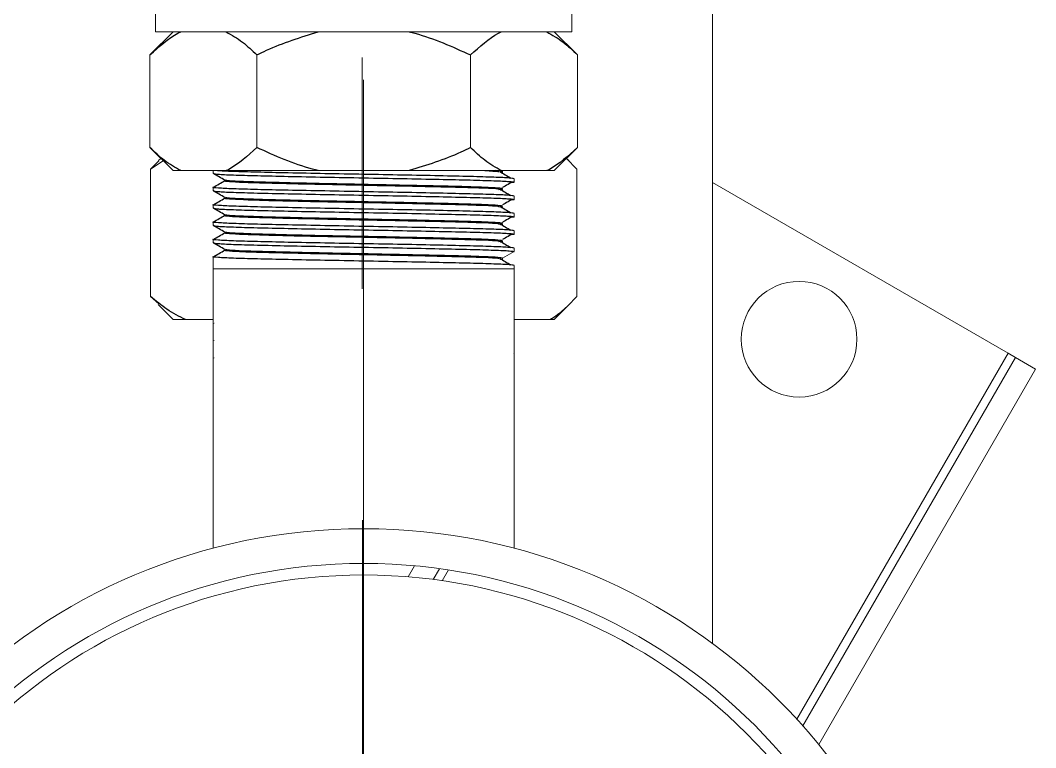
# Model space of a CAD drawing. Header units: millimetres. Extents: x 3795014 to 4300160, y 3869364 to 4016788.
# Drawn here: x 4228933 to 4229042.7, y 3923412.9 to 3923491.5 of the extents above; entities that cross this region are included whole.
import ezdxf

# ---------------------------------------------------------------- set-up
doc = ezdxf.new("R2010")
doc.units = ezdxf.units.MM
doc.linetypes.add('CENTER', pattern=[2, 1.25, -0.25, 0.25, -0.25])
doc.layers.add('Дополнительная', color=7, linetype='Continuous', lineweight=18)

# ---------------------------------------------------------------- blocks, each defined once
blk = doc.blocks.new('SW_CENTERMARKSYMBOL_1')
at = {"color": 0, "linetype": 'Continuous', "lineweight": 0}
blk.add_line((0.5, 0), (11.2, 0), dxfattribs=at)

msp = doc.modelspace()

# ---------------------------------------------------------------- linework, layer by layer
at = {"color": 0, "linetype": 'Continuous', "lineweight": -3}
for points, knots in [([(4228947, 3923487.77, 0), (4228947.99, 3923488.67, 0), (4228949.07, 3923489.65, 0), (4228950.22, 3923490.22, 0), (4228950.32, 3923490.27, 0)], [0, 0, 0, 0, 0.916054, 1, 1, 1, 1]), ([(4228955.23, 3923490.27, 0), (4228955.83, 3923489.93, 0), (4228956.97, 3923489.28, 0), (4228958.04, 3923488.26, 0), (4228958.55, 3923487.77, 0)], [0, 0, 0, 0, 0.523885, 1, 1, 1, 1]), ([(4228958.55, 3923487.77, 0), (4228958.9, 3923487.94, 0), (4228961.02, 3923488.99, 0), (4228963.29, 3923489.69, 0), (4228965.18, 3923490.27, 0)], [0, 0, 0, 0, 0.165029, 1, 1, 1, 1]), ([(4228975, 3923490.27, 0), (4228975.21, 3923490.22, 0), (4228977.51, 3923489.65, 0), (4228979.67, 3923488.66, 0), (4228981.64, 3923487.77, 0)], [0, 0, 0, 0, 0.090723, 1, 1, 1, 1]), ([(4228981.64, 3923487.77, 0), (4228982.63, 3923488.67, 0), (4228983.71, 3923489.65, 0), (4228984.86, 3923490.22, 0), (4228984.96, 3923490.27, 0)], [0, 0, 0, 0, 0.916054, 1, 1, 1, 1]), ([(4228989.87, 3923490.27, 0), (4228990.47, 3923489.93, 0), (4228991.61, 3923489.28, 0), (4228992.68, 3923488.26, 0), (4228993.19, 3923487.77, 0)], [0, 0, 0, 0, 0.523885, 1, 1, 1, 1]), ([(4228950.32, 3923475.27, 0), (4228949.72, 3923475.61, 0), (4228948.58, 3923476.25, 0), (4228947.51, 3923477.28, 0), (4228947, 3923477.77, 0)], [0, 0, 0, 0, 0.523885, 1, 1, 1, 1]), ([(4228958.55, 3923477.77, 0), (4228957.56, 3923476.87, 0), (4228956.47, 3923475.88, 0), (4228955.33, 3923475.31, 0), (4228955.23, 3923475.27, 0)], [0, 0, 0, 0, 0.9160541, 1, 1, 1, 1]), ([(4228965.18, 3923475.27, 0), (4228964.98, 3923475.32, 0), (4228962.68, 3923475.89, 0), (4228960.51, 3923476.87, 0), (4228958.55, 3923477.77, 0)], [0, 0, 0, 0, 0.090723, 1, 1, 1, 1]), ([(4228981.64, 3923477.77, 0), (4228981.29, 3923477.59, 0), (4228979.17, 3923476.55, 0), (4228976.9, 3923475.85, 0), (4228975, 3923475.27, 0)], [0, 0, 0, 0, 0.165029, 1, 1, 1, 1]), ([(4228984.96, 3923475.27, 0), (4228984.36, 3923475.61, 0), (4228983.22, 3923476.25, 0), (4228982.15, 3923477.28, 0), (4228981.64, 3923477.77, 0)], [0, 0, 0, 0, 0.523885, 1, 1, 1, 1]), ([(4228993.19, 3923477.77, 0), (4228992.2, 3923476.87, 0), (4228991.12, 3923475.88, 0), (4228989.97, 3923475.31, 0), (4228989.87, 3923475.27, 0)], [0, 0, 0, 0, 0.916054, 1, 1, 1, 1]), ([(4228955.1, 3923474.23, 0), (4228954.89, 3923474.35, 0), (4228954.48, 3923474.59, 0), (4228954.06, 3923474.83, 0), (4228953.85, 3923474.95, 0)], [0, 0, 0, 0, 0.499993, 1, 1, 1, 1]), ([(4228953.91, 3923474.95, 0), (4228954.01, 3923474.93, 0), (4228954.22, 3923474.88, 0), (4228955.88, 3923474.8, 0), (4228958.47, 3923474.73, 0), (4228961.88, 3923474.65, 0), (4228965.84, 3923474.57, 0), (4228970.09, 3923474.49, 0), (4228974.35, 3923474.42, 0), (4228978.31, 3923474.33, 0), (4228981.72, 3923474.26, 0), (4228984.33, 3923474.18, 0), (4228985.97, 3923474.1, 0), (4228986.36, 3923474.05, 0), (4228986.34, 3923474, 0), (4228986.1, 3923473.98, 0), (4228985.9, 3923473.96, 0)], [0, 0, 0, 0, 0.0692977, 0.1491078, 0.2275553, 0.3060028, 0.3858129, 0.4642604, 0.5427079, 0.622518, 0.7009656, 0.7794131, 0.8592232, 0.9376707, 0.944784, 1, 1, 1, 1]), ([(4228986.34, 3923474.4, 0), (4228986.24, 3923474.42, 0), (4228986.02, 3923474.47, 0), (4228984.32, 3923474.55, 0), (4228981.72, 3923474.63, 0), (4228978.31, 3923474.71, 0), (4228974.35, 3923474.79, 0), (4228970.09, 3923474.86, 0), (4228965.84, 3923474.94, 0), (4228961.88, 3923475.02, 0), (4228958.46, 3923475.1, 0), (4228955.92, 3923475.17, 0), (4228954.52, 3923475.23, 0), (4228954.33, 3923475.26, 0), (4228954.31, 3923475.27, 0)], [0, 0, 0, 0, 0.089128, 0.179803, 0.268931, 0.358058, 0.448734, 0.537862, 0.626989, 0.717665, 0.806793, 0.89592, 0.986596, 1, 1, 1, 1]), ([(4228983.2, 3923475.27, 0), (4228983.79, 3923475.24, 0), (4228984.5, 3923475.21, 0), (4228984.66, 3923475.18, 0), (4228984.69, 3923475.18, 0)], [0, 0, 0, 0, 0.822668, 1, 1, 1, 1]), ([(4228984.92, 3923475.15, 0), (4228984.99, 3923475.16, 0), (4228985.26, 3923475.19, 0), (4228985.03, 3923475.23, 0), (4228984.43, 3923475.26, 0), (4228984.34, 3923475.27, 0)], [0, 0, 0, 0, 0.225279, 0.889372, 1, 1, 1, 1]), ([(4228984.77, 3923475.18, 0), (4228984.98, 3923475.06, 0), (4228985.38, 3923474.82, 0), (4228985.79, 3923474.58, 0), (4228986, 3923474.46, 0)], [0, 0, 0, 0, 0.499999, 1, 1, 1, 1]), ([(4228953.85, 3923473.47, 0), (4228954.06, 3923473.59, 0), (4228954.48, 3923473.83, 0), (4228954.89, 3923474.07, 0), (4228955.1, 3923474.19, 0)], [0, 0, 0, 0, 0.500007, 1, 1, 1, 1]), ([(4228955.16, 3923474.19, 0), (4228955.13, 3923474.19, 0), (4228954.93, 3923474.16, 0), (4228955.5, 3923474.1, 0), (4228956.94, 3923474.02, 0), (4228959.37, 3923473.95, 0), (4228962.51, 3923473.87, 0), (4228966.17, 3923473.79, 0), (4228970.09, 3923473.71, 0), (4228974.02, 3923473.63, 0), (4228977.68, 3923473.55, 0), (4228980.84, 3923473.48, 0), (4228983.18, 3923473.4, 0), (4228984.49, 3923473.34, 0), (4228984.66, 3923473.31, 0), (4228984.69, 3923473.3, 0)], [0, 0, 0, 0, 0.010727, 0.098509, 0.187815, 0.275596, 0.363377, 0.452683, 0.540465, 0.628246, 0.717552, 0.805333, 0.893114, 0.982421, 1, 1, 1, 1]), ([(4228984.69, 3923473.24, 0), (4228984.88, 3923473.26, 0), (4228985.29, 3923473.31, 0), (4228984.73, 3923473.38, 0), (4228983.24, 3923473.46, 0), (4228980.82, 3923473.54, 0), (4228977.68, 3923473.61, 0), (4228974.02, 3923473.69, 0), (4228970.09, 3923473.77, 0), (4228966.17, 3923473.85, 0), (4228962.51, 3923473.93, 0), (4228959.36, 3923474.01, 0), (4228956.97, 3923474.08, 0), (4228955.44, 3923474.16, 0), (4228955.25, 3923474.21, 0), (4228955.16, 3923474.23, 0)], [0, 0, 0, 0, 0.062739, 0.141189, 0.221001, 0.299451, 0.377901, 0.457713, 0.536163, 0.614613, 0.694425, 0.772875, 0.851325, 0.931137, 1, 1, 1, 1]), ([(4228986, 3923473.96, 0), (4228985.79, 3923473.84, 0), (4228985.49, 3923473.67, 0), (4228985.19, 3923473.49, 0), (4228985.09, 3923473.43, 0)], [0, 0, 0, 0, 0.678514, 1, 1, 1, 1]), ([(4228986.34, 3923472.52, 0), (4228986.24, 3923472.55, 0), (4228986.02, 3923472.6, 0), (4228984.32, 3923472.68, 0), (4228981.72, 3923472.75, 0), (4228978.31, 3923472.83, 0), (4228974.35, 3923472.91, 0), (4228970.09, 3923472.99, 0), (4228965.84, 3923473.07, 0), (4228961.87, 3923473.15, 0), (4228958.48, 3923473.22, 0), (4228955.84, 3923473.3, 0), (4228954.29, 3923473.38, 0), (4228953.66, 3923473.44, 0), (4228953.88, 3923473.46, 0), (4228953.91, 3923473.47, 0)], [0, 0, 0, 0, 0.082061, 0.165547, 0.247607, 0.329668, 0.413154, 0.495214, 0.577275, 0.660761, 0.742822, 0.824882, 0.908368, 0.990429, 1, 1, 1, 1]), ([(4228953.84, 3923473.09, 0), (4228953.95, 3923473.06, 0), (4228954.17, 3923473.01, 0), (4228955.87, 3923472.93, 0), (4228958.47, 3923472.85, 0), (4228961.88, 3923472.78, 0), (4228965.84, 3923472.69, 0), (4228970.09, 3923472.62, 0), (4228974.35, 3923472.54, 0), (4228978.31, 3923472.46, 0), (4228981.72, 3923472.38, 0), (4228984.33, 3923472.31, 0), (4228985.97, 3923472.23, 0), (4228986.36, 3923472.17, 0), (4228986.34, 3923472.13, 0), (4228986.1, 3923472.11, 0), (4228985.9, 3923472.09, 0)], [0, 0, 0, 0, 0.077736, 0.156823, 0.234559, 0.312295, 0.391382, 0.469118, 0.546854, 0.625941, 0.703677, 0.781413, 0.8605, 0.938236, 0.945285, 1, 1, 1, 1]), ([(4228955.1, 3923472.36, 0), (4228954.89, 3923472.48, 0), (4228954.48, 3923472.72, 0), (4228954.06, 3923472.96, 0), (4228953.85, 3923473.08, 0)], [0, 0, 0, 0, 0.499993, 1, 1, 1, 1]), ([(4228984.77, 3923473.3, 0), (4228984.98, 3923473.18, 0), (4228985.38, 3923472.94, 0), (4228985.79, 3923472.7, 0), (4228986, 3923472.58, 0)], [0, 0, 0, 0, 0.499999, 1, 1, 1, 1]), ([(4228986.34, 3923470.65, 0), (4228986.24, 3923470.67, 0), (4228986.02, 3923470.72, 0), (4228984.32, 3923470.8, 0), (4228981.72, 3923470.88, 0), (4228978.31, 3923470.96, 0), (4228974.35, 3923471.04, 0), (4228970.09, 3923471.11, 0), (4228965.84, 3923471.19, 0), (4228961.87, 3923471.27, 0), (4228958.48, 3923471.35, 0), (4228955.84, 3923471.42, 0), (4228954.29, 3923471.51, 0), (4228953.66, 3923471.56, 0), (4228953.88, 3923471.59, 0), (4228953.91, 3923471.59, 0)], [0, 0, 0, 0, 0.082061, 0.165547, 0.247607, 0.329668, 0.413154, 0.495214, 0.577275, 0.660761, 0.742822, 0.824882, 0.908368, 0.990429, 1, 1, 1, 1]), ([(4228953.85, 3923471.59, 0), (4228954.06, 3923471.71, 0), (4228954.48, 3923471.95, 0), (4228954.89, 3923472.19, 0), (4228955.1, 3923472.31, 0)], [0, 0, 0, 0, 0.500007, 1, 1, 1, 1]), ([(4228955.16, 3923472.31, 0), (4228955.13, 3923472.31, 0), (4228954.93, 3923472.28, 0), (4228955.5, 3923472.23, 0), (4228956.94, 3923472.15, 0), (4228959.37, 3923472.07, 0), (4228962.51, 3923471.99, 0), (4228966.17, 3923471.91, 0), (4228970.09, 3923471.84, 0), (4228974.02, 3923471.76, 0), (4228977.68, 3923471.68, 0), (4228980.84, 3923471.6, 0), (4228983.18, 3923471.53, 0), (4228984.49, 3923471.46, 0), (4228984.66, 3923471.43, 0), (4228984.69, 3923471.43, 0)], [0, 0, 0, 0, 0.010727, 0.098509, 0.187815, 0.275596, 0.363377, 0.452683, 0.540465, 0.628246, 0.717552, 0.805333, 0.893114, 0.982421, 1, 1, 1, 1]), ([(4228984.69, 3923471.37, 0), (4228984.88, 3923471.39, 0), (4228985.29, 3923471.43, 0), (4228984.73, 3923471.5, 0), (4228983.24, 3923471.59, 0), (4228980.82, 3923471.66, 0), (4228977.68, 3923471.74, 0), (4228974.02, 3923471.82, 0), (4228970.09, 3923471.9, 0), (4228966.17, 3923471.97, 0), (4228962.51, 3923472.05, 0), (4228959.36, 3923472.13, 0), (4228956.97, 3923472.21, 0), (4228955.44, 3923472.29, 0), (4228955.25, 3923472.33, 0), (4228955.16, 3923472.36, 0)], [0, 0, 0, 0, 0.062739, 0.141189, 0.221001, 0.299451, 0.377901, 0.457713, 0.536163, 0.614613, 0.694425, 0.772875, 0.851325, 0.931137, 1, 1, 1, 1]), ([(4228986, 3923472.09, 0), (4228985.79, 3923471.97, 0), (4228985.49, 3923471.79, 0), (4228985.19, 3923471.61, 0), (4228985.09, 3923471.56, 0)], [0, 0, 0, 0, 0.678514, 1, 1, 1, 1]), ([(4228955.1, 3923470.48, 0), (4228954.89, 3923470.6, 0), (4228954.48, 3923470.84, 0), (4228954.06, 3923471.08, 0), (4228953.85, 3923471.2, 0)], [0, 0, 0, 0, 0.499993, 1, 1, 1, 1]), ([(4228953.85, 3923469.72, 0), (4228954.06, 3923469.84, 0), (4228954.48, 3923470.08, 0), (4228954.89, 3923470.32, 0), (4228955.1, 3923470.44, 0)], [0, 0, 0, 0, 0.500007, 1, 1, 1, 1]), ([(4228953.91, 3923471.2, 0), (4228954.01, 3923471.18, 0), (4228954.22, 3923471.13, 0), (4228955.88, 3923471.05, 0), (4228958.47, 3923470.98, 0), (4228961.88, 3923470.9, 0), (4228965.84, 3923470.82, 0), (4228970.09, 3923470.74, 0), (4228974.35, 3923470.67, 0), (4228978.31, 3923470.58, 0), (4228981.72, 3923470.51, 0), (4228984.33, 3923470.43, 0), (4228985.97, 3923470.35, 0), (4228986.36, 3923470.3, 0), (4228986.34, 3923470.25, 0), (4228986.1, 3923470.23, 0), (4228985.9, 3923470.21, 0)], [0, 0, 0, 0, 0.0692977, 0.1491078, 0.2275553, 0.3060028, 0.3858129, 0.4642604, 0.5427079, 0.622518, 0.7009656, 0.7794131, 0.8592232, 0.9376707, 0.944784, 1, 1, 1, 1]), ([(4228955.16, 3923470.44, 0), (4228955.13, 3923470.44, 0), (4228954.93, 3923470.41, 0), (4228955.5, 3923470.35, 0), (4228956.94, 3923470.27, 0), (4228959.37, 3923470.2, 0), (4228962.51, 3923470.12, 0), (4228966.17, 3923470.04, 0), (4228970.09, 3923469.96, 0), (4228974.02, 3923469.88, 0), (4228977.68, 3923469.8, 0), (4228980.84, 3923469.73, 0), (4228983.18, 3923469.65, 0), (4228984.49, 3923469.59, 0), (4228984.66, 3923469.56, 0), (4228984.69, 3923469.55, 0)], [0, 0, 0, 0, 0.010727, 0.098509, 0.187815, 0.275596, 0.363377, 0.452683, 0.540465, 0.628246, 0.717552, 0.805333, 0.893114, 0.982421, 1, 1, 1, 1]), ([(4228984.69, 3923469.49, 0), (4228984.88, 3923469.51, 0), (4228985.29, 3923469.56, 0), (4228984.73, 3923469.63, 0), (4228983.24, 3923469.71, 0), (4228980.82, 3923469.79, 0), (4228977.68, 3923469.86, 0), (4228974.02, 3923469.94, 0), (4228970.09, 3923470.02, 0), (4228966.17, 3923470.1, 0), (4228962.51, 3923470.18, 0), (4228959.36, 3923470.26, 0), (4228956.97, 3923470.33, 0), (4228955.44, 3923470.41, 0), (4228955.25, 3923470.46, 0), (4228955.16, 3923470.48, 0)], [0, 0, 0, 0, 0.062739, 0.141189, 0.221001, 0.299451, 0.377901, 0.457713, 0.536163, 0.614613, 0.694425, 0.772875, 0.851325, 0.931137, 1, 1, 1, 1]), ([(4228984.77, 3923471.43, 0), (4228984.98, 3923471.31, 0), (4228985.38, 3923471.07, 0), (4228985.79, 3923470.83, 0), (4228986, 3923470.71, 0)], [0, 0, 0, 0, 0.499999, 1, 1, 1, 1]), ([(4228986.34, 3923468.77, 0), (4228986.24, 3923468.8, 0), (4228986.02, 3923468.85, 0), (4228984.32, 3923468.93, 0), (4228981.72, 3923469, 0), (4228978.31, 3923469.08, 0), (4228974.35, 3923469.16, 0), (4228970.09, 3923469.24, 0), (4228965.84, 3923469.32, 0), (4228961.87, 3923469.4, 0), (4228958.48, 3923469.47, 0), (4228955.84, 3923469.55, 0), (4228954.29, 3923469.63, 0), (4228953.66, 3923469.69, 0), (4228953.88, 3923469.71, 0), (4228953.91, 3923469.72, 0)], [0, 0, 0, 0, 0.082061, 0.165547, 0.247607, 0.329668, 0.413154, 0.495214, 0.577275, 0.660761, 0.742822, 0.824882, 0.908368, 0.990429, 1, 1, 1, 1]), ([(4228953.84, 3923469.34, 0), (4228953.95, 3923469.31, 0), (4228954.17, 3923469.26, 0), (4228955.87, 3923469.18, 0), (4228958.47, 3923469.1, 0), (4228961.88, 3923469.03, 0), (4228965.84, 3923468.94, 0), (4228970.09, 3923468.87, 0), (4228974.35, 3923468.79, 0), (4228978.31, 3923468.71, 0), (4228981.72, 3923468.63, 0), (4228984.33, 3923468.56, 0), (4228985.97, 3923468.48, 0), (4228986.36, 3923468.42, 0), (4228986.34, 3923468.38, 0), (4228986.1, 3923468.36, 0), (4228985.9, 3923468.34, 0)], [0, 0, 0, 0, 0.077736, 0.156823, 0.234559, 0.312295, 0.391382, 0.469118, 0.546854, 0.625941, 0.703677, 0.781413, 0.8605, 0.938236, 0.945285, 1, 1, 1, 1]), ([(4228955.1, 3923468.61, 0), (4228954.89, 3923468.73, 0), (4228954.48, 3923468.97, 0), (4228954.06, 3923469.21, 0), (4228953.85, 3923469.33, 0)], [0, 0, 0, 0, 0.499993, 1, 1, 1, 1]), ([(4228984.77, 3923469.55, 0), (4228984.98, 3923469.43, 0), (4228985.38, 3923469.19, 0), (4228985.79, 3923468.95, 0), (4228986, 3923468.83, 0)], [0, 0, 0, 0, 0.499999, 1, 1, 1, 1]), ([(4228986, 3923470.21, 0), (4228985.79, 3923470.09, 0), (4228985.49, 3923469.92, 0), (4228985.19, 3923469.74, 0), (4228985.09, 3923469.68, 0)], [0, 0, 0, 0, 0.678514, 1, 1, 1, 1]), ([(4228953.85, 3923467.84, 0), (4228954.06, 3923467.96, 0), (4228954.48, 3923468.2, 0), (4228954.89, 3923468.44, 0), (4228955.1, 3923468.56, 0)], [0, 0, 0, 0, 0.500007, 1, 1, 1, 1]), ([(4228955.16, 3923468.56, 0), (4228955.13, 3923468.56, 0), (4228954.93, 3923468.53, 0), (4228955.5, 3923468.48, 0), (4228956.94, 3923468.4, 0), (4228959.37, 3923468.32, 0), (4228962.51, 3923468.24, 0), (4228966.17, 3923468.16, 0), (4228970.09, 3923468.09, 0), (4228974.02, 3923468.01, 0), (4228977.68, 3923467.93, 0), (4228980.84, 3923467.85, 0), (4228983.18, 3923467.78, 0), (4228984.49, 3923467.71, 0), (4228984.66, 3923467.68, 0), (4228984.69, 3923467.68, 0)], [0, 0, 0, 0, 0.010727, 0.098509, 0.187815, 0.275596, 0.363377, 0.452683, 0.540465, 0.628246, 0.717552, 0.805333, 0.893114, 0.982421, 1, 1, 1, 1]), ([(4228984.69, 3923467.62, 0), (4228984.88, 3923467.64, 0), (4228985.29, 3923467.68, 0), (4228984.73, 3923467.75, 0), (4228983.24, 3923467.84, 0), (4228980.82, 3923467.91, 0), (4228977.68, 3923467.99, 0), (4228974.02, 3923468.07, 0), (4228970.09, 3923468.15, 0), (4228966.17, 3923468.22, 0), (4228962.51, 3923468.3, 0), (4228959.36, 3923468.38, 0), (4228956.97, 3923468.46, 0), (4228955.44, 3923468.54, 0), (4228955.25, 3923468.58, 0), (4228955.16, 3923468.61, 0)], [0, 0, 0, 0, 0.062739, 0.141189, 0.221001, 0.299451, 0.377901, 0.457713, 0.536163, 0.614613, 0.694425, 0.772875, 0.851325, 0.931137, 1, 1, 1, 1]), ([(4228986, 3923468.34, 0), (4228985.79, 3923468.22, 0), (4228985.49, 3923468.04, 0), (4228985.19, 3923467.86, 0), (4228985.09, 3923467.81, 0)], [0, 0, 0, 0, 0.678514, 1, 1, 1, 1]), ([(4228986.34, 3923466.9, 0), (4228986.24, 3923466.92, 0), (4228986.02, 3923466.97, 0), (4228984.32, 3923467.05, 0), (4228981.72, 3923467.13, 0), (4228978.31, 3923467.21, 0), (4228974.35, 3923467.29, 0), (4228970.09, 3923467.36, 0), (4228965.84, 3923467.44, 0), (4228961.87, 3923467.52, 0), (4228958.48, 3923467.6, 0), (4228955.84, 3923467.67, 0), (4228954.29, 3923467.76, 0), (4228953.66, 3923467.81, 0), (4228953.88, 3923467.84, 0), (4228953.91, 3923467.84, 0)], [0, 0, 0, 0, 0.082061, 0.165547, 0.247607, 0.329668, 0.413154, 0.495214, 0.577275, 0.660761, 0.742822, 0.824882, 0.908368, 0.990429, 1, 1, 1, 1]), ([(4228953.84, 3923467.46, 0), (4228953.95, 3923467.44, 0), (4228954.17, 3923467.39, 0), (4228955.87, 3923467.3, 0), (4228958.47, 3923467.23, 0), (4228961.88, 3923467.15, 0), (4228965.84, 3923467.07, 0), (4228970.09, 3923466.99, 0), (4228974.35, 3923466.92, 0), (4228978.31, 3923466.83, 0), (4228981.72, 3923466.76, 0), (4228984.32, 3923466.68, 0), (4228986.02, 3923466.6, 0), (4228986.24, 3923466.55, 0), (4228986.34, 3923466.52, 0)], [0, 0, 0, 0, 0.082854, 0.167146, 0.25, 0.332854, 0.417146, 0.5, 0.582854, 0.667146, 0.75, 0.832854, 0.917146, 1, 1, 1, 1]), ([(4228955.1, 3923466.73, 0), (4228954.89, 3923466.85, 0), (4228954.48, 3923467.09, 0), (4228954.06, 3923467.33, 0), (4228953.85, 3923467.45, 0)], [0, 0, 0, 0, 0.499993, 1, 1, 1, 1]), ([(4228984.77, 3923467.68, 0), (4228984.98, 3923467.56, 0), (4228985.38, 3923467.32, 0), (4228985.79, 3923467.08, 0), (4228986, 3923466.96, 0)], [0, 0, 0, 0, 0.4999987, 1, 1, 1, 1]), ([(4228986.34, 3923465.02, 0), (4228986.24, 3923465.05, 0), (4228986.02, 3923465.1, 0), (4228984.32, 3923465.18, 0), (4228981.72, 3923465.25, 0), (4228978.31, 3923465.33, 0), (4228974.35, 3923465.41, 0), (4228970.09, 3923465.49, 0), (4228965.84, 3923465.57, 0), (4228961.87, 3923465.65, 0), (4228958.48, 3923465.72, 0), (4228955.84, 3923465.8, 0), (4228954.29, 3923465.88, 0), (4228953.66, 3923465.94, 0), (4228953.88, 3923465.96, 0), (4228953.91, 3923465.97, 0)], [0, 0, 0, 0, 0.082061, 0.165547, 0.247607, 0.329668, 0.413154, 0.495214, 0.577275, 0.660761, 0.742822, 0.824882, 0.908368, 0.990429, 1, 1, 1, 1]), ([(4228953.85, 3923465.97, 0), (4228954.06, 3923466.09, 0), (4228954.48, 3923466.33, 0), (4228954.89, 3923466.57, 0), (4228955.1, 3923466.69, 0)], [0, 0, 0, 0, 0.500007, 1, 1, 1, 1]), ([(4228955.16, 3923466.69, 0), (4228955.13, 3923466.69, 0), (4228954.93, 3923466.66, 0), (4228955.5, 3923466.6, 0), (4228956.94, 3923466.52, 0), (4228959.37, 3923466.45, 0), (4228962.51, 3923466.37, 0), (4228966.17, 3923466.29, 0), (4228970.09, 3923466.21, 0), (4228974.02, 3923466.13, 0), (4228977.68, 3923466.05, 0), (4228980.84, 3923465.98, 0), (4228983.18, 3923465.9, 0), (4228984.49, 3923465.84, 0), (4228984.66, 3923465.81, 0), (4228984.69, 3923465.8, 0)], [0, 0, 0, 0, 0.010727, 0.098509, 0.187815, 0.275596, 0.363377, 0.452683, 0.540465, 0.628246, 0.717552, 0.805333, 0.893114, 0.982421, 1, 1, 1, 1]), ([(4228985.09, 3923465.8, 0), (4228985, 3923465.83, 0), (4228984.8, 3923465.88, 0), (4228983.22, 3923465.96, 0), (4228980.82, 3923466.04, 0), (4228977.68, 3923466.11, 0), (4228974.02, 3923466.19, 0), (4228970.09, 3923466.27, 0), (4228966.17, 3923466.35, 0), (4228962.51, 3923466.43, 0), (4228959.36, 3923466.51, 0), (4228956.97, 3923466.58, 0), (4228955.44, 3923466.66, 0), (4228955.25, 3923466.71, 0), (4228955.16, 3923466.73, 0)], [0, 0, 0, 0, 0.0837011, 0.1688561, 0.2525572, 0.3362583, 0.4214134, 0.5051144, 0.5888155, 0.6739706, 0.7576716, 0.8413727, 0.9265278, 1, 1, 1, 1]), ([(4228984.77, 3923465.8, 0), (4228984.98, 3923465.68, 0), (4228985.38, 3923465.44, 0), (4228985.79, 3923465.2, 0), (4228986, 3923465.08, 0)], [0, 0, 0, 0, 0.4999987, 1, 1, 1, 1]), ([(4228950.84, 3923459.17, 0), (4228950.16, 3923459.51, 0), (4228948.87, 3923460.16, 0), (4228947.65, 3923461.18, 0), (4228947.07, 3923461.67, 0)], [0, 0, 0, 0, 0.523885, 1, 1, 1, 1]), ([(4228993.11, 3923461.67, 0), (4228992.26, 3923460.77, 0), (4228991.34, 3923459.78, 0), (4228990.35, 3923459.22, 0), (4228990.27, 3923459.17, 0)], [0, 0, 0, 0, 0.916054, 1, 1, 1, 1])]:
    msp.add_open_spline(points, degree=3, knots=knots, dxfattribs=at)
at = {"layer": 'Дополнительная', "linetype": 'CENTER', "ltscale": 100}
msp.add_line((4228969.61, 3924837.49, 0), (4228970.1, 3922827.74, 0), dxfattribs=at)
at = {"layer": 'Дополнительная', "linetype": 'Continuous'}
for p, q in [((4229007.78, 3923424.18, 0), (4229007.78, 3923511.02, 0)), ((4228947.59, 3923490.27, 0), (4228947.59, 3923492.77, 0)), ((4228992.59, 3923492.77, 0), (4228992.59, 3923490.27, 0)), ((4228947, 3923487.77, 0), (4228949.5, 3923490.27, 0)), ((4228947.59, 3923490.27, 0), (4228992.59, 3923490.27, 0)), ((4228990.69, 3923490.27, 0), (4228993.19, 3923487.77, 0)), ((4228947, 3923477.77, 0), (4228947, 3923487.77, 0)), ((4228958.55, 3923477.77, 0), (4228958.55, 3923487.77, 0)), ((4228981.64, 3923477.77, 0), (4228981.64, 3923487.77, 0)), ((4228993.19, 3923477.77, 0), (4228993.19, 3923487.77, 0)), ((4228949.5, 3923475.27, 0), (4228947, 3923477.77, 0)), ((4228993.19, 3923477.77, 0), (4228990.69, 3923475.27, 0)), ((4228947.07, 3923475.42, 0), (4228948.42, 3923476.34, 0)), ((4228947.96, 3923476.34, 0), (4228947.07, 3923475.42, 0)), ((4228947.94, 3923476.35, 0), (4228948.17, 3923476.59, 0)), ((4228992, 3923476.58, 0), (4228993.11, 3923475.42, 0)), ((4228992.01, 3923476.59, 0), (4228992.25, 3923476.35, 0)), ((4228947.07, 3923475.42, 0), (4228947.07, 3923461.67, 0)), ((4228950.32, 3923475.27, 0), (4228949.5, 3923475.27, 0)), ((4228950.32, 3923475.27, 0), (4228955.23, 3923475.27, 0)), ((4228953.84, 3923474.96, 0), (4228953.84, 3923475.27, 0)), ((4228965.18, 3923475.27, 0), (4228955.23, 3923475.27, 0)), ((4228965.18, 3923475.27, 0), (4228975, 3923475.27, 0)), ((4228984.96, 3923475.27, 0), (4228975, 3923475.27, 0)), ((4228985.09, 3923475.12, 0), (4228984.92, 3923475.09, 0)), ((4228984.96, 3923475.27, 0), (4228989.87, 3923475.27, 0)), ((4228985.09, 3923475.27, 0), (4228985.09, 3923475.18, 0)), ((4228985.09, 3923475.12, 0), (4228985.09, 3923474.99, 0)), ((4228990.69, 3923475.27, 0), (4228989.87, 3923475.27, 0)), ((4228993.11, 3923475.42, 0), (4228993.11, 3923461.67, 0)), ((4228986.34, 3923474.4, 0), (4228986.34, 3923474.02, 0)), ((4229007.78, 3923473.99, 0), (4229039.74, 3923455.54, 0)), ((4228953.84, 3923473.09, 0), (4228953.84, 3923473.46, 0)), ((4228985.09, 3923473.24, 0), (4228984.92, 3923473.22, 0)), ((4228985.09, 3923473.24, 0), (4228985.09, 3923473.11, 0)), ((4228953.84, 3923471.21, 0), (4228953.84, 3923471.58, 0)), ((4228986.34, 3923472.52, 0), (4228986.34, 3923472.15, 0)), ((4228985.09, 3923471.37, 0), (4228984.92, 3923471.34, 0)), ((4228985.09, 3923471.37, 0), (4228985.09, 3923471.24, 0)), ((4228986.34, 3923470.65, 0), (4228986.34, 3923470.27, 0)), ((4228953.84, 3923469.34, 0), (4228953.84, 3923469.71, 0)), ((4228985.09, 3923469.49, 0), (4228984.92, 3923469.47, 0)), ((4228985.09, 3923469.49, 0), (4228985.09, 3923469.36, 0)), ((4228986.34, 3923468.77, 0), (4228986.34, 3923468.4, 0)), ((4228953.84, 3923467.46, 0), (4228953.84, 3923467.83, 0)), ((4228985.09, 3923467.62, 0), (4228984.92, 3923467.59, 0)), ((4228985.09, 3923467.62, 0), (4228985.09, 3923467.49, 0)), ((4228986.34, 3923466.52, 0), (4228985.09, 3923465.8, 0)), ((4228986.34, 3923466.9, 0), (4228986.34, 3923466.52, 0)), ((4228953.84, 3923464.64, 0), (4228953.84, 3923465.96, 0)), ((4228985.09, 3923465.74, 0), (4228985.09, 3923465.8, 0)), ((4228985.09, 3923465.74, 0), (4228985.09, 3923465.61, 0)), ((4228986.34, 3923465.02, 0), (4228986.34, 3923464.64, 0)), ((4228953.84, 3923434.47, 0), (4228953.84, 3923464.64, 0)), ((4228986.34, 3923464.64, 0), (4228953.84, 3923464.64, 0)), ((4228986.34, 3923464.64, 0), (4228986.34, 3923434.47, 0)), ((4228947.07, 3923461.67, 0), (4228947.95, 3923460.87, 0)), ((4228949.5, 3923459.17, 0), (4228947.87, 3923460.79, 0)), ((4228992.31, 3923460.79, 0), (4228990.69, 3923459.17, 0)), ((4228949.5, 3923459.17, 0), (4228950.84, 3923459.17, 0)), ((4228953.84, 3923459.17, 0), (4228950.84, 3923459.17, 0)), ((4228953.85, 3923458.76, 0), (4228953.92, 3923458.8, 0)), ((4228990.27, 3923459.17, 0), (4228986.34, 3923459.17, 0)), ((4228990.27, 3923459.17, 0), (4228990.69, 3923459.17, 0)), ((4228986.34, 3923457.42, 0), (4228986.3, 3923457.4, 0)), ((4228953.85, 3923456.88, 0), (4228953.92, 3923456.92, 0)), ((4228953.85, 3923455.01, 0), (4228953.92, 3923455.05, 0)), ((4228986.34, 3923455.54, 0), (4228986.3, 3923455.52, 0)), ((4229016.9, 3923415.98, 0), (4229039.74, 3923455.54, 0)), ((4229040.54, 3923455.08, 0), (4229017.55, 3923415.26, 0)), ((4229039.74, 3923455.54, 0), (4229040.54, 3923455.08, 0)), ((4229042.7, 3923453.83, 0), (4229040.54, 3923455.08, 0)), ((4229042.7, 3923453.83, 0), (4229019.27, 3923413.24, 0)), ((4228975.58, 3923432.56, 0), (4228974.89, 3923431.37, 0)), ((4228978.28, 3923432.25, 0), (4228977.61, 3923431.08, 0)), ((4228979.26, 3923432.11, 0), (4228978.59, 3923430.95, 0))]:
    msp.add_line(p, q, dxfattribs=at)
for centre, radius in [((4229017.14, 3923457.05, 0), 6.25), ((4228970.09, 3923373.07, 0), 63.5), ((4228970.09, 3923373.07, 0), 59.75), ((4228970.09, 3923373.07, 0), 58.5)]:
    msp.add_circle(centre, radius, dxfattribs=at)

# ---------------------------------------------------------------- block references
at = {"color": 0, "linetype": 'Continuous', "lineweight": -3, "xscale": -10, "yscale": 10, "zscale": 10, "rotation": 269.9999999999999}
msp.add_blockref('SW_CENTERMARKSYMBOL_1', (4228970.09, 3923373.07, 0), dxfattribs=at)

doc.saveas('drawing.dxf')
